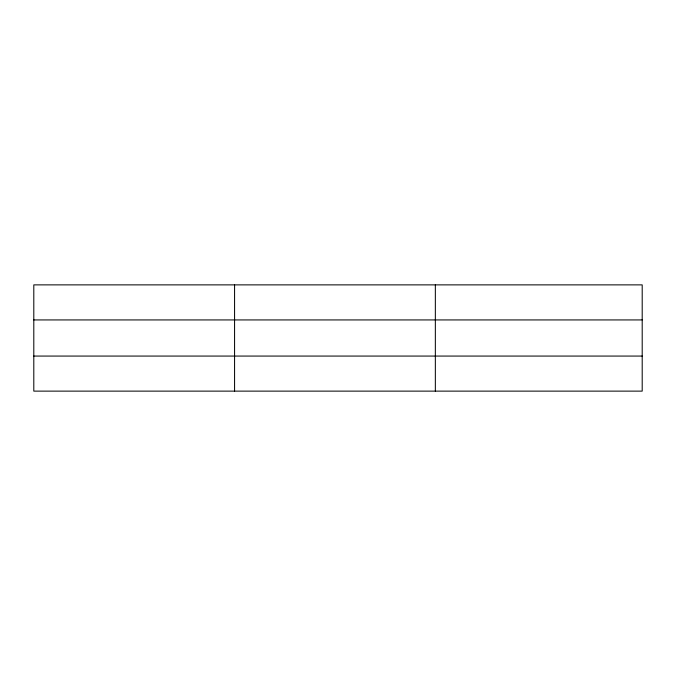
<?xml version="1.0" encoding="UTF-8"?>
<svg xmlns="http://www.w3.org/2000/svg" width="676" height="676" viewBox="0 0 676 676"><rect width="100%" height="100%" fill="white"/><g stroke="black" fill="none" stroke-linecap="round" stroke-linejoin="round"><path stroke-width="1.01" d="M234.572 284.875L234.572 391.125M435.344 284.875L435.344 391.125M642.2 319.934L642.2 284.875L33.8 284.875L33.8 391.125L642.2 391.125L642.2 319.934L33.8 319.934M33.8 356.066L642.2 356.066"/></g></svg>
